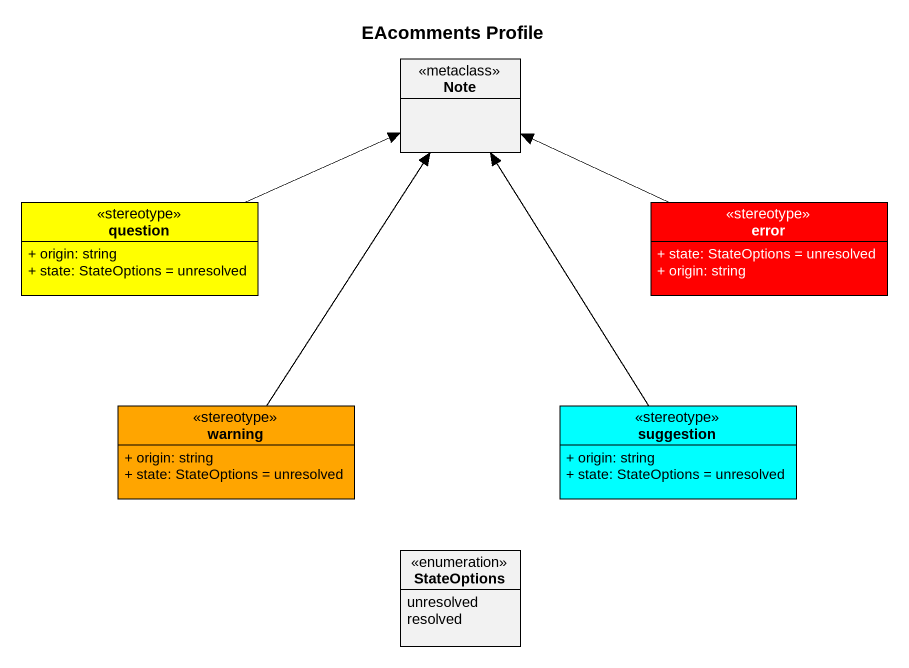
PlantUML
@startuml
title EAcomments Profile
hide circle
hide empty members
skinparam classAttributeIconSize 0
class "Note" as Note_ <<metaclass>>
class question <<stereotype>> #FFFF00 {
  + origin: string
  + state: StateOptions = unresolved
}
class error <<stereotype>> #FF0000 {
  + state: StateOptions = unresolved
  + origin: string
}
class warning <<stereotype>> #FFA500 {
  + origin: string
  + state: StateOptions = unresolved
}
class suggestion <<stereotype>> #00FFFF {
  + origin: string
  + state: StateOptions = unresolved
}
enum StateOptions {
  unresolved
  resolved
}
question -right-> Note_
error -left-> Note_
warning -up-> Note_
suggestion -up-> Note_
@enduml
